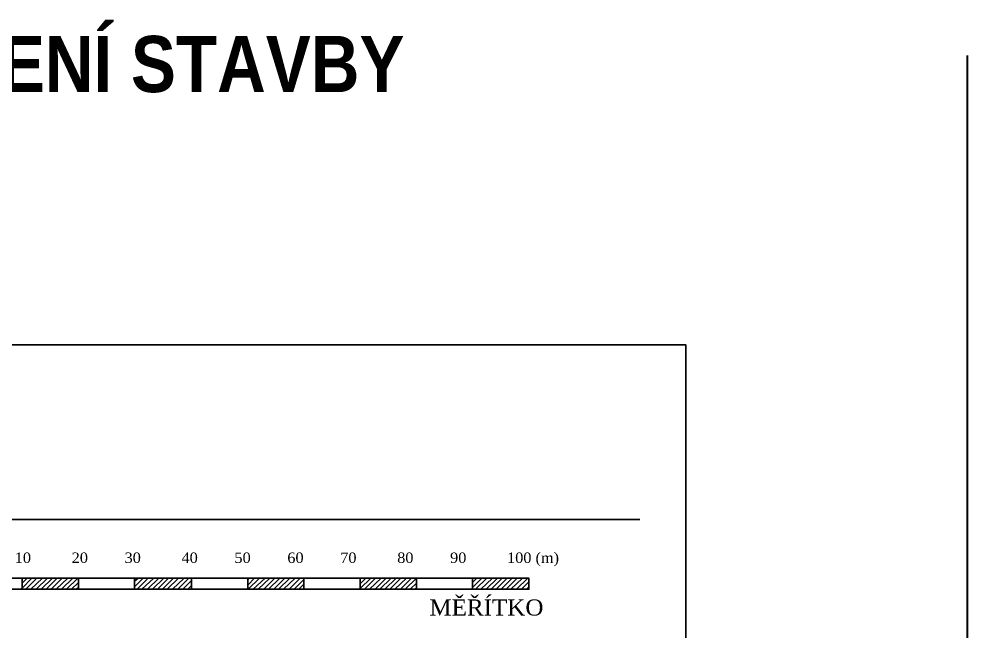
# Model space of a CAD drawing. Header units: millimetres. Extents: x -51 to 2999949, y -1641567 to 415040.
# Drawn here: x 2261291 to 2429949, y 305073 to 414025 of the extents above; entities that cross this region are included whole.
import ezdxf

# ---------------------------------------------------------------- set-up
doc = ezdxf.new("R2010")
doc.units = ezdxf.units.MM
doc.header["$LTSCALE"] = 75
doc.header["$MEASUREMENT"] = 0
doc.layers.get('0').update_dxf_attribs({"linetype": 'CONTINUOUS'})
doc.layers.add('dělící čára', color=140, linetype='CONTINUOUS', lineweight=30)
doc.layers.add('ZEMINA', color=7, linetype='CONTINUOUS')
doc.styles.add('názvy výkresů', font='ariblk.ttf', dxfattribs={"width": 0.75, "height": 10000})
doc.styles.add('TIMESNEWROMAN', font='times.ttf')

msp = doc.modelspace()

# ---------------------------------------------------------------- linework, layer by layer
msp.add_line((2178166.6185, 324920.1745), (2371752.1823, 324920.1745))
msp.add_lwpolyline([(2169948.9938, 356001.2066), (2169948.9938, 59001.2066), (2379948.9938, 59001.2066), (2379948.9938, 356001.2066)], close=True)
for points in [[(2251851.0381, 312523.7166), (2261855.6645, 312523.7166), (2261855.6645, 314478.346), (2271860.2843, 314478.346), (2271860.2843, 312523.7166), (2281864.9041, 312523.7166), (2281864.9041, 314478.346), (2291972.395, 314478.346), (2291972.395, 312523.7166), (2301977.0279, 312523.7166), (2301977.0279, 314478.346), (2311981.6346, 314478.346), (2311981.6346, 312523.7166), (2321986.2675, 312523.7166), (2321986.2675, 314478.346), (2331990.8873, 314478.346), (2331990.8873, 312523.7166), (2341995.5072, 312523.7166), (2341995.5072, 314478.346), (2251851.0381, 314478.346), (2251851.0381, 312523.7166), (2342098.3783, 312523.7166)], [(2261855.6645, 313603.8893), (2262730.1081, 314478.346), (2262832.9792, 314478.346)], [(2261855.6645, 312729.4588), (2263604.5386, 314478.346), (2263707.4097, 314478.346)], [(2262498.635, 312523.7166), (2264478.9821, 314478.346), (2264607.5841, 314478.346)], [(2263398.7964, 312523.7166), (2265482.0146, 314478.346), (2265584.8857, 314478.346)], [(2264376.098, 312523.7166), (2266356.4582, 314478.346), (2266459.3293, 314478.346)], [(2265250.5546, 312523.7166), (2267230.9018, 314478.346), (2267359.4906, 314478.346)], [(2266150.7029, 312523.7166), (2268105.3322, 314478.346), (2268233.9211, 314478.346)], [(2267025.1465, 312523.7166), (2269005.4936, 314478.346), (2269108.3778, 314478.346)], [(2267899.5901, 312523.7166), (2269982.8083, 314478.346), (2270085.6794, 314478.346)], [(2268876.8916, 312523.7166), (2270857.2519, 314478.346), (2270985.8407, 314478.346)], [(2269777.0661, 312523.7166), (2271757.4132, 314478.346), (2271860.2843, 314478.346)], [(2270651.4966, 312523.7166), (2271860.2843, 313732.5044), (2271963.1554, 313732.5044)], [(2281864.9041, 313938.2466), (2282507.8746, 314478.346), (2282636.4766, 314478.346)], [(2281864.9041, 312960.9188), (2283408.036, 314478.346), (2283510.9071, 314478.346)], [(2282302.1194, 312523.7166), (2284282.4665, 314478.346), (2284385.3507, 314478.346)], [(2283176.5629, 312523.7166), (2285259.7942, 314478.346), (2285388.3831, 314478.346)], [(2284179.5954, 312523.7166), (2286159.9425, 314478.346), (2286262.8136, 314478.346)], [(2285054.039, 312523.7166), (2287034.3861, 314478.346), (2287137.2703, 314478.346)], [(2285928.4825, 312523.7166), (2287908.8297, 314478.346), (2288011.7008, 314478.346)], [(2286802.913, 312523.7166), (2288783.2602, 314478.346), (2288886.1443, 314478.346)], [(2287677.3566, 312523.7166), (2289657.7168, 314478.346), (2289786.3057, 314478.346)], [(2288577.518, 312523.7166), (2290660.7362, 314478.346), (2290763.6073, 314478.346)], [(2289554.8326, 312523.7166), (2291535.1798, 314478.346), (2291638.064, 314478.346)], [(2290429.2762, 312523.7166), (2291972.395, 314041.1177), (2292075.2792, 314041.1177)], [(2301977.0279, 314169.7065), (2302311.359, 314478.346), (2302414.2432, 314478.346)], [(2301977.0279, 313269.5583), (2303185.8156, 314478.346), (2303288.6867, 314478.346)], [(2302079.899, 312523.7166), (2304060.2461, 314478.346), (2304188.835, 314478.346)], [(2302980.0473, 312523.7166), (2305063.2786, 314478.346), (2305166.1628, 314478.346)], [(2303854.5039, 312523.7166), (2305937.7222, 314478.346), (2306040.5933, 314478.346)], [(2304831.8055, 312523.7166), (2306812.1527, 314478.346), (2306915.0368, 314478.346)], [(2305706.2491, 312523.7166), (2307686.6093, 314478.346), (2307815.1982, 314478.346)], [(2306606.4105, 312523.7166), (2308586.7576, 314478.346), (2308689.6287, 314478.346)], [(2307480.841, 312523.7166), (2309461.2012, 314478.346), (2309564.0723, 314478.346)], [(2308355.2976, 312523.7166), (2310438.5158, 314478.346), (2310567.1047, 314478.346)], [(2309332.5992, 312523.7166), (2311312.9463, 314478.346), (2311441.5483, 314478.346)], [(2310232.7737, 312523.7166), (2311981.6346, 314272.6038), (2312084.5188, 314272.6038)], [(2321986.2675, 314375.4749), (2322089.1386, 314478.346), (2322217.7275, 314478.346)], [(2321986.2675, 313501.0182), (2322989.3, 314478.346), (2323092.1842, 314478.346)], [(2321986.2675, 312626.5877), (2323863.7436, 314478.346), (2323966.6147, 314478.346)], [(2322757.8269, 312523.7166), (2324738.1741, 314478.346), (2324841.0452, 314478.346)], [(2323632.2705, 312523.7166), (2325715.5018, 314478.346), (2325844.0907, 314478.346)], [(2324635.303, 312523.7166), (2326615.6501, 314478.346), (2326718.5212, 314478.346)], [(2325509.7465, 312523.7166), (2327490.0937, 314478.346), (2327592.9778, 314478.346)], [(2326384.1901, 312523.7166), (2328364.5372, 314478.346), (2328467.4083, 314478.346)], [(2327258.6206, 312523.7166), (2329238.9677, 314478.346), (2329341.8388, 314478.346)], [(2328133.0642, 312523.7166), (2330242.0133, 314478.346), (2330344.8844, 314478.346)], [(2329136.0966, 312523.7166), (2331116.4438, 314478.346), (2331219.3149, 314478.346)], [(2330010.5402, 312523.7166), (2331990.8873, 314478.346), (2332093.7715, 314478.346)], [(2341995.5072, 312523.7166), (2352000.127, 312523.7166), (2352000.127, 314478.346), (2341995.5072, 314478.346), (2341995.5072, 312523.7166), (2342098.3783, 312523.7166)], [(2341995.5072, 313732.5044), (2342767.0666, 314478.346), (2342869.9507, 314478.346)], [(2341995.5072, 312832.3299), (2343641.5101, 314478.346), (2343744.3943, 314478.346)], [(2342535.6066, 312523.7166), (2344515.9537, 314478.346), (2344644.5426, 314478.346)], [(2343435.7549, 312523.7166), (2345518.9862, 314478.346), (2345621.8703, 314478.346)], [(2344413.0826, 312523.7166), (2346393.4297, 314478.346), (2346496.3008, 314478.346)], [(2345287.5131, 312523.7166), (2347267.8602, 314478.346), (2347396.4622, 314478.346)], [(2346187.6745, 312523.7166), (2348142.3038, 314478.346), (2348270.9058, 314478.346)], [(2347062.118, 312523.7166), (2349042.4652, 314478.346), (2349145.3363, 314478.346)], [(2347936.5485, 312523.7166), (2349916.8957, 314478.346), (2350019.7798, 314478.346)], [(2348811.0052, 312523.7166), (2350894.2234, 314478.346), (2351022.8123, 314478.346)], [(2349814.0246, 312523.7166), (2351794.3717, 314478.346), (2351897.2559, 314478.346)], [(2350688.4681, 312523.7166), (2352000.127, 313835.3755), (2352103.0111, 313835.3755)], [(2271525.9402, 312523.7166), (2271860.2843, 312832.3299), (2271963.1554, 312832.3299)], [(2291303.7067, 312523.7166), (2291972.395, 313166.6872), (2292075.2792, 313166.6872)], [(2311107.2041, 312523.7166), (2311981.6346, 313398.1471), (2312084.5188, 313398.1471)], [(2330884.9838, 312523.7166), (2331990.8873, 313603.8893), (2332093.7715, 313603.8893)], [(2331785.1321, 312523.7166), (2331990.8873, 312729.4588), (2332093.7715, 312729.4588)], [(2351562.9117, 312523.7166), (2352000.127, 312960.9188), (2352103.0111, 312960.9188)]]:
    msp.add_lwpolyline(points)
at = {"layer": 'dělící čára'}
msp.add_line((2429948.9938, 407501.2066), (2429948.9938, 7501.2066), dxfattribs=at)

# ---------------------------------------------------------------- texts
at = {"attachment_point": 7, "style": 'TIMESNEWROMAN'}
for s, insert, char_height, width in [('\\W1.03;0\\~\\~\\~\\~\\~\\~\\~\\~\\~\\~10\\~\\~\\~\\~\\~\\~\\~\\~\\~\\~20\\~\\~\\~\\~\\~\\~\\~\\~\\~30\\~\\~\\~\\~\\~\\~\\~\\~\\~\\~40\\~\\~\\~\\~\\~\\~\\~\\~\\~50\\~\\~\\~\\~\\~\\~\\~\\~\\~60\\~\\~\\~\\~\\~\\~\\~\\~\\~70\\~\\~\\~\\~\\~\\~\\~\\~\\~\\~80\\~\\~\\~\\~\\~\\~\\~\\~\\~90\\~\\~\\~\\~\\~\\~\\~\\~\\~\\~100\\~(m)', (2251851.0381, 316587.4128), 1861.0337746, 104185.902222), ('\\W1.03;MĚŘÍTKO', (2334305.5786, 307791.5676), 2863.160702, 21087.585931)]:
    msp.add_mtext(s, dxfattribs=dict(at, insert=insert, char_height=char_height, width=width))
at = {"layer": 'ZEMINA', "insert": (2169948.9938, 411001.2066), "char_height": 10000, "attachment_point": 1, "style": 'názvy výkresů'}
msp.add_mtext_dynamic_manual_height_columns('VÝKRES ZAŘÍZENÍ STAVBY', width=183031.750957, gutter_width=50000, heights=[0], dxfattribs=at)

doc.saveas('drawing.dxf')
